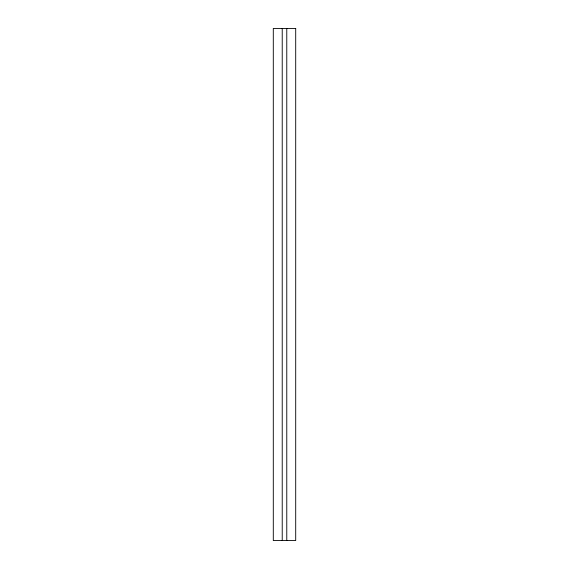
<?xml version="1.0" encoding="UTF-8"?>
<svg xmlns="http://www.w3.org/2000/svg" width="569" height="569" viewBox="0 0 569 569"><rect width="100%" height="100%" fill="white"/><g stroke="black" fill="none" stroke-linecap="round" stroke-linejoin="round"><path stroke-width="0.85" d="M286.776 28.45L286.776 540.55M282.224 28.45L282.224 540.55M295.702 28.45L273.298 28.45L273.298 540.55L295.702 540.55L295.702 28.45"/></g></svg>
